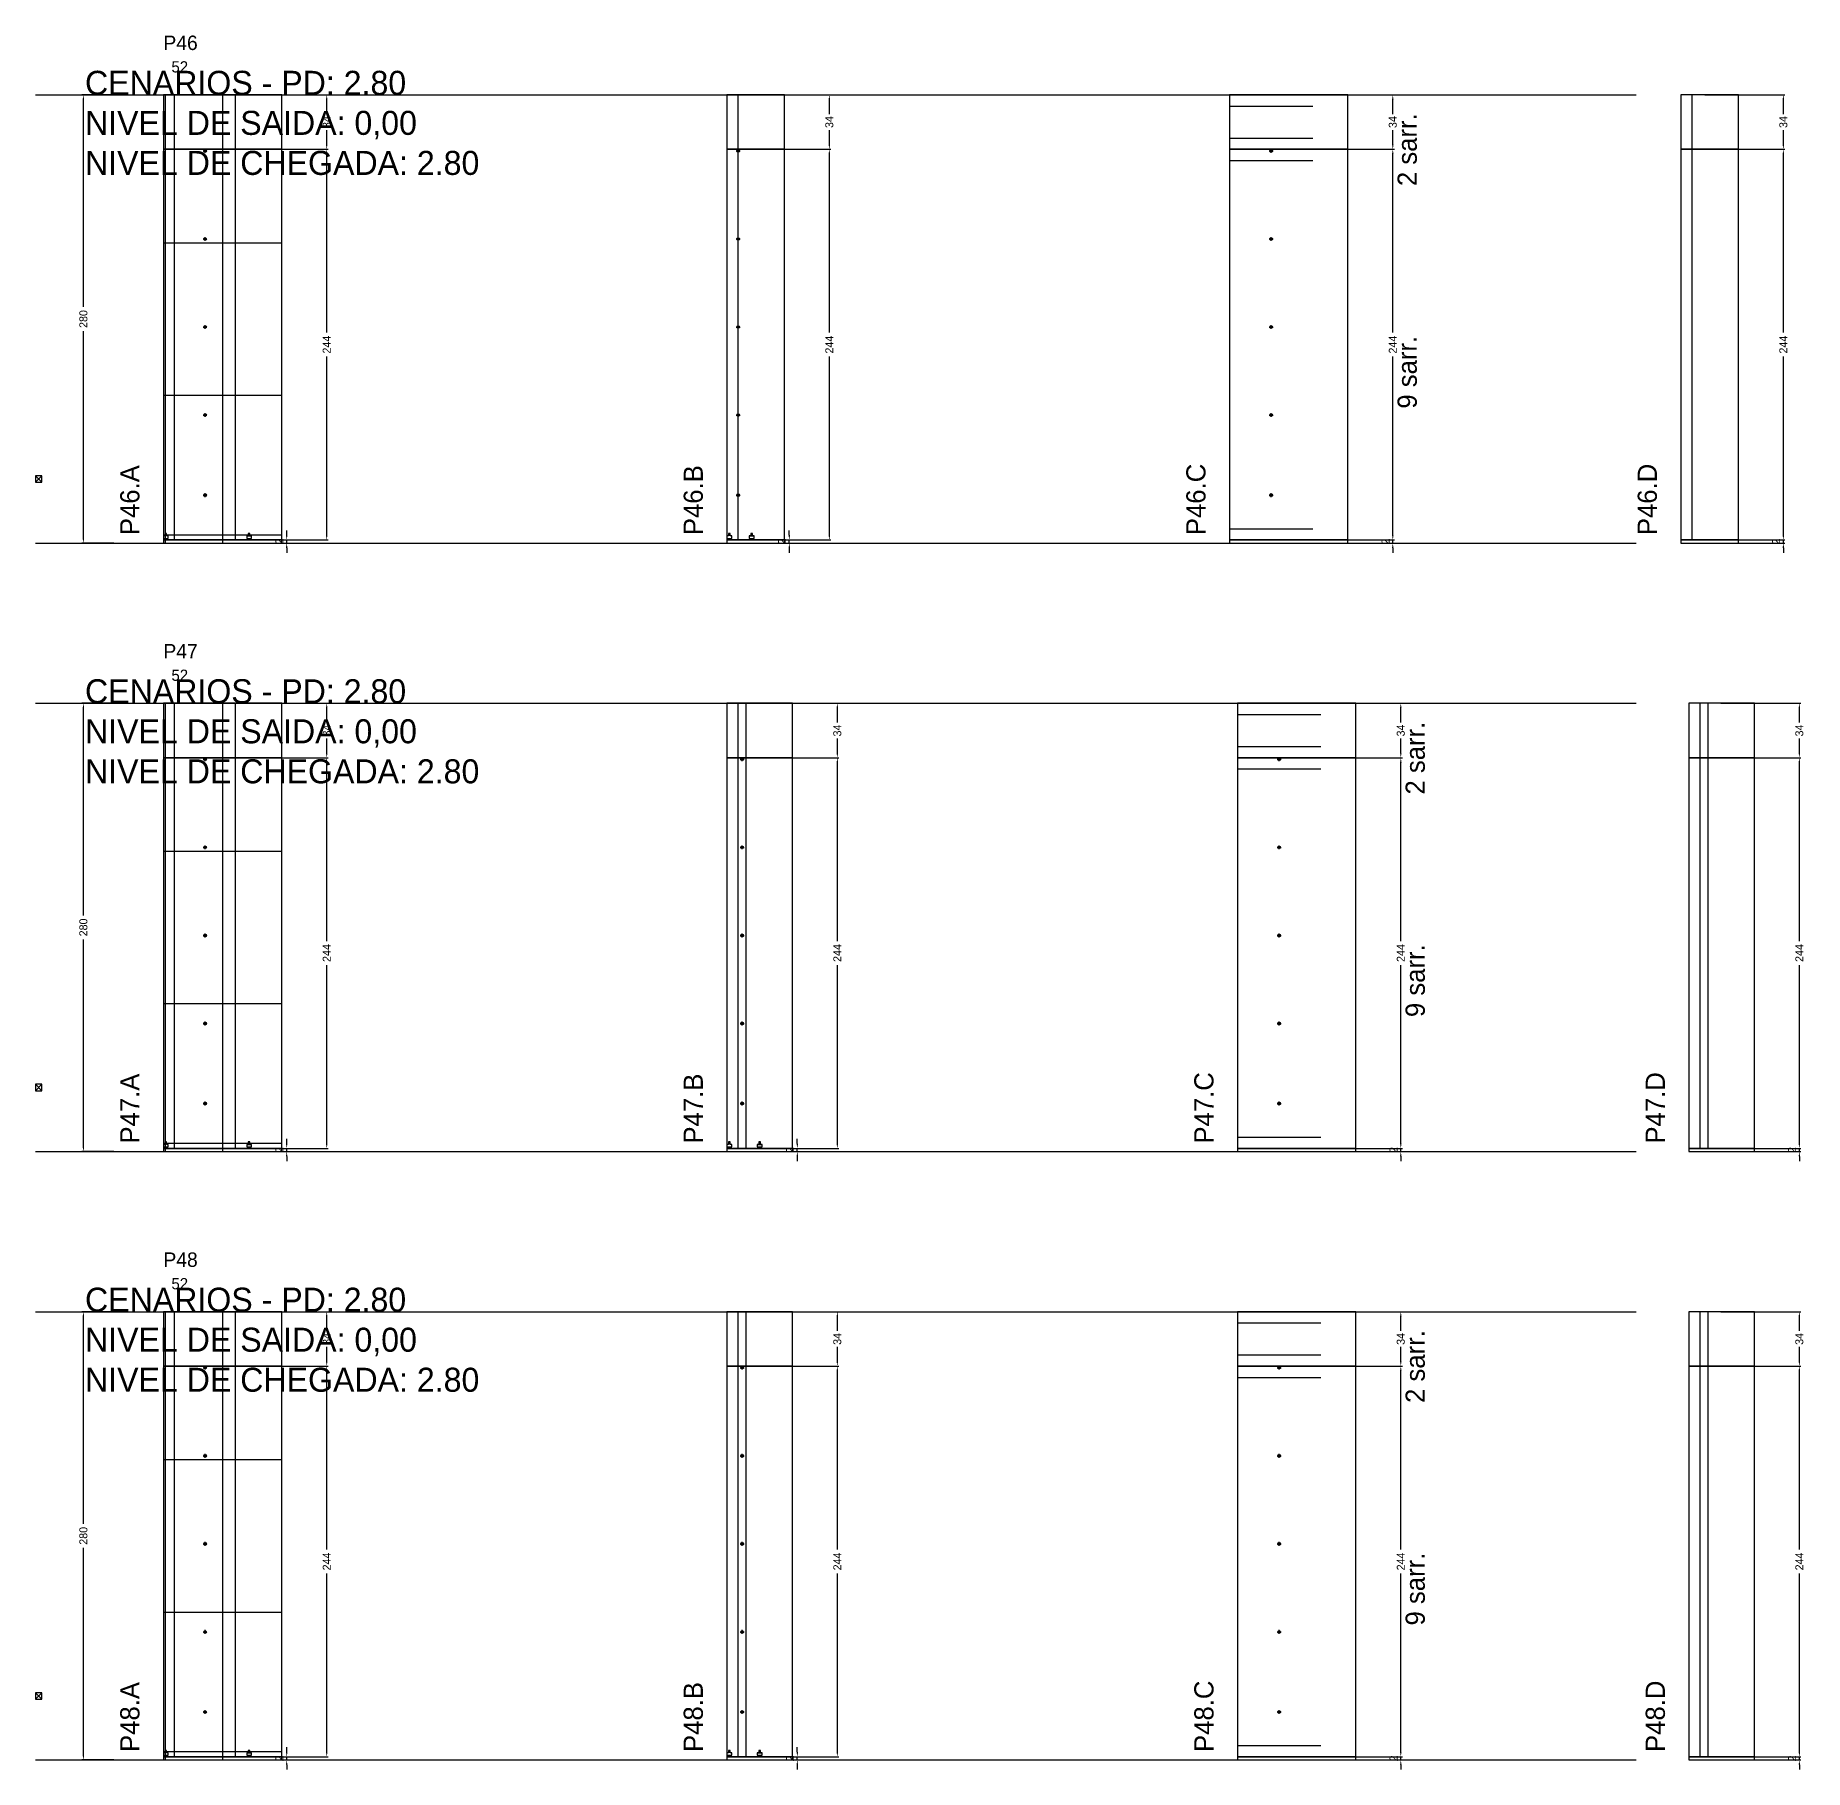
# Model space of a CAD drawing. Header units: centimetres. Extents: x -10500 to 4105, y -36866 to 295.
# Drawn here: x -7000 to -5895, y -18246 to -17163 of the extents above; entities that cross this region are included whole.
import ezdxf

# ---------------------------------------------------------------- set-up
doc = ezdxf.new("R2010")
doc.units = ezdxf.units.CM
doc.linetypes.add('DASHED', pattern=[2, -2])
for name, color, linetype in [('CHAPA', 140, 'Continuous'), ('COTA', 241, 'Continuous'), ('COTAS FURACAO', 16, 'Continuous'), ('Madeira', 30, 'Continuous'), ('NOMENCLATURA', 7, 'Continuous'), ('Nível', 160, 'Continuous'), ('Painéis', 200, 'Continuous'), ('Perfil Metálico', 150, 'Continuous'), ('SARR_2.2x7', 40, 'Continuous'), ('SARRAFO DE PRESSAO', 200, 'Continuous'), ('texto', 7, 'Continuous'), ('TEXTO_GERAL', 7, 'Continuous')]:
    doc.layers.add(name, color=color, linetype=linetype)
doc.dimstyles.new('PAINEL-NOVA', dxfattribs={"dimtxt": 5, "dimasz": 3, "dimexe": 1, "dimexo": 1, "dimgap": 1, "dimtad": 1, "dimcen": 2.5, "dimazin": 3, "dimtfac": 1, "dimtmove": 0, "dimatfit": 3})

# ---------------------------------------------------------------- blocks, each defined once
blk = doc.blocks.new('_CLOSEDFILLED')
at = {"color": 0, "linetype": 'BYBLOCK'}
blk.add_solid([(-1, 0.16), (0, 0), (-1, -0.16)], dxfattribs=at)
blk = doc.blocks.new('*D1171')
for p, q in [((-6951, -17200), (-6971, -17200)), ((-6970, -17332.5), (-6970, -17203)), ((-6970, -17477), (-6970, -17347.5)), ((-6951, -17480), (-6971, -17480))]:
    blk.add_line(p, q)
at = {"layer": 'Defpoints'}
for p in [(-6950, -17200), (-6970, -17480), (-6950, -17480)]:
    blk.add_point(p, dxfattribs=at)
at = {"layer": 'COTA', "xscale": 3, "yscale": 3}
for p, rotation in [((-6970, -17200), 90), ((-6970, -17480), 270)]:
    blk.add_blockref('_CLOSEDFILLED', p, dxfattribs=dict(at, rotation=rotation))
at = {"layer": 'COTA', "insert": (-6970, -17340), "char_height": 5, "attachment_point": 5, "rotation": 90}
blk.add_mtext('280', dxfattribs=at)
blk = doc.blocks.new('MULDURA')
at = {"layer": 'Paineis'}
for p, q in [((0, 0), (4, 4)), ((4, 0), (0, 4))]:
    blk.add_line(p, q, dxfattribs=at)
blk.add_lwpolyline([(0, 0), (4, 0), (4, 4), (0, 4)], close=True, dxfattribs=at)
blk = doc.blocks.new('*D1173')
for p, q in [((-6867, -17234), (-6817, -17234)), ((-6818, -17348.5), (-6818, -17237)), ((-6818, -17475), (-6818, -17363.5)), ((-6867, -17478), (-6817, -17478))]:
    blk.add_line(p, q)
at = {"layer": 'Defpoints'}
for p in [(-6868, -17234), (-6868, -17478), (-6818, -17478)]:
    blk.add_point(p, dxfattribs=at)
at = {"layer": 'COTA', "xscale": 3, "yscale": 3}
for p, rotation in [((-6818, -17234), 90), ((-6818, -17478), 270)]:
    blk.add_blockref('_CLOSEDFILLED', p, dxfattribs=dict(at, rotation=rotation))
at = {"layer": 'COTA', "insert": (-6818, -17356), "char_height": 5, "attachment_point": 5, "rotation": 90}
blk.add_mtext('244', dxfattribs=at)
blk = doc.blocks.new('*D1174')
for p, q in [((-6867, -17200), (-6817, -17200)), ((-6818, -17212), (-6818, -17203)), ((-6818, -17231), (-6818, -17222)), ((-6867, -17234), (-6817, -17234))]:
    blk.add_line(p, q)
at = {"layer": 'Defpoints'}
for p in [(-6868, -17200), (-6868, -17234), (-6818, -17234)]:
    blk.add_point(p, dxfattribs=at)
at = {"layer": 'COTA', "xscale": 3, "yscale": 3}
for p, rotation in [((-6818, -17200), 90), ((-6818, -17234), 270)]:
    blk.add_blockref('_CLOSEDFILLED', p, dxfattribs=dict(at, rotation=rotation))
at = {"layer": 'COTA', "insert": (-6818, -17217), "char_height": 5, "attachment_point": 5, "rotation": 90}
blk.add_mtext('34', dxfattribs=at)
blk = doc.blocks.new('SLIPTEE')
at = {"layer": 'Paineis'}
blk.add_lwpolyline([(0, 0), (3, 0), (3, 1.5), (2, 1.5), (2, 3), (1, 3), (1, 1.5), (0, 1.5)], close=True, dxfattribs=at)
blk = doc.blocks.new('SLIPTDD')
at = {"layer": 'Paineis'}
blk.add_line((0, 1.5), (3, 1.5), dxfattribs=at)
blk.add_lwpolyline([(0, 0), (3, 0), (3, 1.5), (2, 1.5), (2, 3), (1, 3), (1, 1.5), (0, 1.5)], close=True, dxfattribs=at)
blk = doc.blocks.new('furacao')
at = {"layer": 'COTAS FURACAO'}
for p, q in [((-1.2, 0), (1.2, 0)), ((0, -1.2), (0, 1.2))]:
    blk.add_line(p, q, dxfattribs=at)
blk.add_circle((0, 0), 0.8, dxfattribs=at)
blk = doc.blocks.new('*D1176')
for p, q in [((-6553, -17234), (-6503, -17234)), ((-6504, -17348.5), (-6504, -17237)), ((-6504, -17475), (-6504, -17363.5)), ((-6553, -17478), (-6503, -17478))]:
    blk.add_line(p, q)
at = {"layer": 'Defpoints'}
for p in [(-6554, -17234), (-6554, -17478), (-6504, -17478)]:
    blk.add_point(p, dxfattribs=at)
at = {"layer": 'COTA', "xscale": 3, "yscale": 3}
for p, rotation in [((-6504, -17234), 90), ((-6504, -17478), 270)]:
    blk.add_blockref('_CLOSEDFILLED', p, dxfattribs=dict(at, rotation=rotation))
at = {"layer": 'COTA', "insert": (-6504, -17356), "char_height": 5, "attachment_point": 5, "rotation": 90}
blk.add_mtext('244', dxfattribs=at)
blk = doc.blocks.new('*D1177')
for p, q in [((-6553, -17200), (-6503, -17200)), ((-6504, -17212), (-6504, -17203)), ((-6504, -17231), (-6504, -17222)), ((-6553, -17234), (-6503, -17234))]:
    blk.add_line(p, q)
at = {"layer": 'Defpoints'}
for p in [(-6554, -17200), (-6554, -17234), (-6504, -17234)]:
    blk.add_point(p, dxfattribs=at)
at = {"layer": 'COTA', "xscale": 3, "yscale": 3}
for p, rotation in [((-6504, -17200), 90), ((-6504, -17234), 270)]:
    blk.add_blockref('_CLOSEDFILLED', p, dxfattribs=dict(at, rotation=rotation))
at = {"layer": 'COTA', "insert": (-6504, -17217), "char_height": 5, "attachment_point": 5, "rotation": 90}
blk.add_mtext('34', dxfattribs=at)
blk = doc.blocks.new('*D1179')
for p, q in [((-6201, -17234), (-6151, -17234)), ((-6152, -17348.5), (-6152, -17237)), ((-6152, -17475), (-6152, -17363.5)), ((-6201, -17478), (-6151, -17478))]:
    blk.add_line(p, q)
at = {"layer": 'Defpoints'}
for p in [(-6202, -17234), (-6202, -17478), (-6152, -17478)]:
    blk.add_point(p, dxfattribs=at)
at = {"layer": 'COTA', "xscale": 3, "yscale": 3}
for p, rotation in [((-6152, -17234), 90), ((-6152, -17478), 270)]:
    blk.add_blockref('_CLOSEDFILLED', p, dxfattribs=dict(at, rotation=rotation))
at = {"layer": 'COTA', "insert": (-6152, -17356), "char_height": 5, "attachment_point": 5, "rotation": 90}
blk.add_mtext('244', dxfattribs=at)
blk = doc.blocks.new('*D1180')
for p, q in [((-6201, -17200), (-6151, -17200)), ((-6152, -17212), (-6152, -17203)), ((-6152, -17231), (-6152, -17222)), ((-6201, -17234), (-6151, -17234))]:
    blk.add_line(p, q)
at = {"layer": 'Defpoints'}
for p in [(-6202, -17200), (-6202, -17234), (-6152, -17234)]:
    blk.add_point(p, dxfattribs=at)
at = {"layer": 'COTA', "xscale": 3, "yscale": 3}
for p, rotation in [((-6152, -17200), 90), ((-6152, -17234), 270)]:
    blk.add_blockref('_CLOSEDFILLED', p, dxfattribs=dict(at, rotation=rotation))
at = {"layer": 'COTA', "insert": (-6152, -17217), "char_height": 5, "attachment_point": 5, "rotation": 90}
blk.add_mtext('34', dxfattribs=at)
blk = doc.blocks.new('*D1182')
for p, q in [((-5957, -17234), (-5907, -17234)), ((-5908, -17348.5), (-5908, -17237)), ((-5908, -17475), (-5908, -17363.5)), ((-5957, -17478), (-5907, -17478))]:
    blk.add_line(p, q)
at = {"layer": 'Defpoints'}
for p in [(-5958, -17234), (-5958, -17478), (-5908, -17478)]:
    blk.add_point(p, dxfattribs=at)
at = {"layer": 'COTA', "xscale": 3, "yscale": 3}
for p, rotation in [((-5908, -17234), 90), ((-5908, -17478), 270)]:
    blk.add_blockref('_CLOSEDFILLED', p, dxfattribs=dict(at, rotation=rotation))
at = {"layer": 'COTA', "insert": (-5908, -17356), "char_height": 5, "attachment_point": 5, "rotation": 90}
blk.add_mtext('244', dxfattribs=at)
blk = doc.blocks.new('*D1183')
for p, q in [((-5957, -17200), (-5907, -17200)), ((-5908, -17212), (-5908, -17203)), ((-5908, -17231), (-5908, -17222)), ((-5957, -17234), (-5907, -17234))]:
    blk.add_line(p, q)
at = {"layer": 'Defpoints'}
for p in [(-5958, -17200), (-5958, -17234), (-5908, -17234)]:
    blk.add_point(p, dxfattribs=at)
at = {"layer": 'COTA', "xscale": 3, "yscale": 3}
for p, rotation in [((-5908, -17200), 90), ((-5908, -17234), 270)]:
    blk.add_blockref('_CLOSEDFILLED', p, dxfattribs=dict(at, rotation=rotation))
at = {"layer": 'COTA', "insert": (-5908, -17217), "char_height": 5, "attachment_point": 5, "rotation": 90}
blk.add_mtext('34', dxfattribs=at)
blk = doc.blocks.new('*D1197')
for p, q in [((-6951, -17580), (-6971, -17580)), ((-6970, -17712.5), (-6970, -17583)), ((-6970, -17857), (-6970, -17727.5)), ((-6951, -17860), (-6971, -17860))]:
    blk.add_line(p, q)
at = {"layer": 'Defpoints'}
for p in [(-6950, -17580), (-6970, -17860), (-6950, -17860)]:
    blk.add_point(p, dxfattribs=at)
at = {"layer": 'COTA', "xscale": 3, "yscale": 3}
for p, rotation in [((-6970, -17580), 90), ((-6970, -17860), 270)]:
    blk.add_blockref('_CLOSEDFILLED', p, dxfattribs=dict(at, rotation=rotation))
at = {"layer": 'COTA', "insert": (-6970, -17720), "char_height": 5, "attachment_point": 5, "rotation": 90}
blk.add_mtext('280', dxfattribs=at)
blk = doc.blocks.new('*D1199')
for p, q in [((-6867, -17614), (-6817, -17614)), ((-6818, -17728.5), (-6818, -17617)), ((-6818, -17855), (-6818, -17743.5)), ((-6867, -17858), (-6817, -17858))]:
    blk.add_line(p, q)
at = {"layer": 'Defpoints'}
for p in [(-6868, -17614), (-6868, -17858), (-6818, -17858)]:
    blk.add_point(p, dxfattribs=at)
at = {"layer": 'COTA', "xscale": 3, "yscale": 3}
for p, rotation in [((-6818, -17614), 90), ((-6818, -17858), 270)]:
    blk.add_blockref('_CLOSEDFILLED', p, dxfattribs=dict(at, rotation=rotation))
at = {"layer": 'COTA', "insert": (-6818, -17736), "char_height": 5, "attachment_point": 5, "rotation": 90}
blk.add_mtext('244', dxfattribs=at)
blk = doc.blocks.new('*D1200')
for p, q in [((-6867, -17580), (-6817, -17580)), ((-6818, -17592), (-6818, -17583)), ((-6818, -17611), (-6818, -17602)), ((-6867, -17614), (-6817, -17614))]:
    blk.add_line(p, q)
at = {"layer": 'Defpoints'}
for p in [(-6868, -17580), (-6868, -17614), (-6818, -17614)]:
    blk.add_point(p, dxfattribs=at)
at = {"layer": 'COTA', "xscale": 3, "yscale": 3}
for p, rotation in [((-6818, -17580), 90), ((-6818, -17614), 270)]:
    blk.add_blockref('_CLOSEDFILLED', p, dxfattribs=dict(at, rotation=rotation))
at = {"layer": 'COTA', "insert": (-6818, -17597), "char_height": 5, "attachment_point": 5, "rotation": 90}
blk.add_mtext('34', dxfattribs=at)
blk = doc.blocks.new('*D1202')
for p, q in [((-6548, -17614), (-6498, -17614)), ((-6499, -17728.5), (-6499, -17617)), ((-6499, -17855), (-6499, -17743.5)), ((-6548, -17858), (-6498, -17858))]:
    blk.add_line(p, q)
at = {"layer": 'Defpoints'}
for p in [(-6549, -17614), (-6549, -17858), (-6499, -17858)]:
    blk.add_point(p, dxfattribs=at)
at = {"layer": 'COTA', "xscale": 3, "yscale": 3}
for p, rotation in [((-6499, -17614), 90), ((-6499, -17858), 270)]:
    blk.add_blockref('_CLOSEDFILLED', p, dxfattribs=dict(at, rotation=rotation))
at = {"layer": 'COTA', "insert": (-6499, -17736), "char_height": 5, "attachment_point": 5, "rotation": 90}
blk.add_mtext('244', dxfattribs=at)
blk = doc.blocks.new('*D1203')
for p, q in [((-6548, -17580), (-6498, -17580)), ((-6499, -17592), (-6499, -17583)), ((-6499, -17611), (-6499, -17602)), ((-6548, -17614), (-6498, -17614))]:
    blk.add_line(p, q)
at = {"layer": 'Defpoints'}
for p in [(-6549, -17580), (-6549, -17614), (-6499, -17614)]:
    blk.add_point(p, dxfattribs=at)
at = {"layer": 'COTA', "xscale": 3, "yscale": 3}
for p, rotation in [((-6499, -17580), 90), ((-6499, -17614), 270)]:
    blk.add_blockref('_CLOSEDFILLED', p, dxfattribs=dict(at, rotation=rotation))
at = {"layer": 'COTA', "insert": (-6499, -17597), "char_height": 5, "attachment_point": 5, "rotation": 90}
blk.add_mtext('34', dxfattribs=at)
blk = doc.blocks.new('*D1205')
for p, q in [((-6196, -17614), (-6146, -17614)), ((-6147, -17728.5), (-6147, -17617)), ((-6147, -17855), (-6147, -17743.5)), ((-6196, -17858), (-6146, -17858))]:
    blk.add_line(p, q)
at = {"layer": 'Defpoints'}
for p in [(-6197, -17614), (-6197, -17858), (-6147, -17858)]:
    blk.add_point(p, dxfattribs=at)
at = {"layer": 'COTA', "xscale": 3, "yscale": 3}
for p, rotation in [((-6147, -17614), 90), ((-6147, -17858), 270)]:
    blk.add_blockref('_CLOSEDFILLED', p, dxfattribs=dict(at, rotation=rotation))
at = {"layer": 'COTA', "insert": (-6147, -17736), "char_height": 5, "attachment_point": 5, "rotation": 90}
blk.add_mtext('244', dxfattribs=at)
blk = doc.blocks.new('*D1206')
for p, q in [((-6196, -17580), (-6146, -17580)), ((-6147, -17592), (-6147, -17583)), ((-6147, -17611), (-6147, -17602)), ((-6196, -17614), (-6146, -17614))]:
    blk.add_line(p, q)
at = {"layer": 'Defpoints'}
for p in [(-6197, -17580), (-6197, -17614), (-6147, -17614)]:
    blk.add_point(p, dxfattribs=at)
at = {"layer": 'COTA', "xscale": 3, "yscale": 3}
for p, rotation in [((-6147, -17580), 90), ((-6147, -17614), 270)]:
    blk.add_blockref('_CLOSEDFILLED', p, dxfattribs=dict(at, rotation=rotation))
at = {"layer": 'COTA', "insert": (-6147, -17597), "char_height": 5, "attachment_point": 5, "rotation": 90}
blk.add_mtext('34', dxfattribs=at)
blk = doc.blocks.new('*D1208')
for p, q in [((-5947, -17614), (-5897, -17614)), ((-5898, -17728.5), (-5898, -17617)), ((-5898, -17855), (-5898, -17743.5)), ((-5947, -17858), (-5897, -17858))]:
    blk.add_line(p, q)
at = {"layer": 'Defpoints'}
for p in [(-5948, -17614), (-5948, -17858), (-5898, -17858)]:
    blk.add_point(p, dxfattribs=at)
at = {"layer": 'COTA', "xscale": 3, "yscale": 3}
for p, rotation in [((-5898, -17614), 90), ((-5898, -17858), 270)]:
    blk.add_blockref('_CLOSEDFILLED', p, dxfattribs=dict(at, rotation=rotation))
at = {"layer": 'COTA', "insert": (-5898, -17736), "char_height": 5, "attachment_point": 5, "rotation": 90}
blk.add_mtext('244', dxfattribs=at)
blk = doc.blocks.new('*D1209')
for p, q in [((-5947, -17580), (-5897, -17580)), ((-5898, -17592), (-5898, -17583)), ((-5898, -17611), (-5898, -17602)), ((-5947, -17614), (-5897, -17614))]:
    blk.add_line(p, q)
at = {"layer": 'Defpoints'}
for p in [(-5948, -17580), (-5948, -17614), (-5898, -17614)]:
    blk.add_point(p, dxfattribs=at)
at = {"layer": 'COTA', "xscale": 3, "yscale": 3}
for p, rotation in [((-5898, -17580), 90), ((-5898, -17614), 270)]:
    blk.add_blockref('_CLOSEDFILLED', p, dxfattribs=dict(at, rotation=rotation))
at = {"layer": 'COTA', "insert": (-5898, -17597), "char_height": 5, "attachment_point": 5, "rotation": 90}
blk.add_mtext('34', dxfattribs=at)
blk = doc.blocks.new('*D1223')
for p, q in [((-6951, -17960), (-6971, -17960)), ((-6970, -18092.5), (-6970, -17963)), ((-6970, -18237), (-6970, -18107.5)), ((-6951, -18240), (-6971, -18240))]:
    blk.add_line(p, q)
at = {"layer": 'Defpoints'}
for p in [(-6950, -17960), (-6970, -18240), (-6950, -18240)]:
    blk.add_point(p, dxfattribs=at)
at = {"layer": 'COTA', "xscale": 3, "yscale": 3}
for p, rotation in [((-6970, -17960), 90), ((-6970, -18240), 270)]:
    blk.add_blockref('_CLOSEDFILLED', p, dxfattribs=dict(at, rotation=rotation))
at = {"layer": 'COTA', "insert": (-6970, -18100), "char_height": 5, "attachment_point": 5, "rotation": 90}
blk.add_mtext('280', dxfattribs=at)
blk = doc.blocks.new('*D1225')
for p, q in [((-6867, -17994), (-6817, -17994)), ((-6818, -18108.5), (-6818, -17997)), ((-6818, -18235), (-6818, -18123.5)), ((-6867, -18238), (-6817, -18238))]:
    blk.add_line(p, q)
at = {"layer": 'Defpoints'}
for p in [(-6868, -17994), (-6868, -18238), (-6818, -18238)]:
    blk.add_point(p, dxfattribs=at)
at = {"layer": 'COTA', "xscale": 3, "yscale": 3}
for p, rotation in [((-6818, -17994), 90), ((-6818, -18238), 270)]:
    blk.add_blockref('_CLOSEDFILLED', p, dxfattribs=dict(at, rotation=rotation))
at = {"layer": 'COTA', "insert": (-6818, -18116), "char_height": 5, "attachment_point": 5, "rotation": 90}
blk.add_mtext('244', dxfattribs=at)
blk = doc.blocks.new('*D1226')
for p, q in [((-6867, -17960), (-6817, -17960)), ((-6818, -17972), (-6818, -17963)), ((-6818, -17991), (-6818, -17982)), ((-6867, -17994), (-6817, -17994))]:
    blk.add_line(p, q)
at = {"layer": 'Defpoints'}
for p in [(-6868, -17960), (-6868, -17994), (-6818, -17994)]:
    blk.add_point(p, dxfattribs=at)
at = {"layer": 'COTA', "xscale": 3, "yscale": 3}
for p, rotation in [((-6818, -17960), 90), ((-6818, -17994), 270)]:
    blk.add_blockref('_CLOSEDFILLED', p, dxfattribs=dict(at, rotation=rotation))
at = {"layer": 'COTA', "insert": (-6818, -17977), "char_height": 5, "attachment_point": 5, "rotation": 90}
blk.add_mtext('34', dxfattribs=at)
blk = doc.blocks.new('*D1228')
for p, q in [((-6548, -17994), (-6498, -17994)), ((-6499, -18108.5), (-6499, -17997)), ((-6499, -18235), (-6499, -18123.5)), ((-6548, -18238), (-6498, -18238))]:
    blk.add_line(p, q)
at = {"layer": 'Defpoints'}
for p in [(-6549, -17994), (-6549, -18238), (-6499, -18238)]:
    blk.add_point(p, dxfattribs=at)
at = {"layer": 'COTA', "xscale": 3, "yscale": 3}
for p, rotation in [((-6499, -17994), 90), ((-6499, -18238), 270)]:
    blk.add_blockref('_CLOSEDFILLED', p, dxfattribs=dict(at, rotation=rotation))
at = {"layer": 'COTA', "insert": (-6499, -18116), "char_height": 5, "attachment_point": 5, "rotation": 90}
blk.add_mtext('244', dxfattribs=at)
blk = doc.blocks.new('*D1229')
for p, q in [((-6548, -17960), (-6498, -17960)), ((-6499, -17972), (-6499, -17963)), ((-6499, -17991), (-6499, -17982)), ((-6548, -17994), (-6498, -17994))]:
    blk.add_line(p, q)
at = {"layer": 'Defpoints'}
for p in [(-6549, -17960), (-6549, -17994), (-6499, -17994)]:
    blk.add_point(p, dxfattribs=at)
at = {"layer": 'COTA', "xscale": 3, "yscale": 3}
for p, rotation in [((-6499, -17960), 90), ((-6499, -17994), 270)]:
    blk.add_blockref('_CLOSEDFILLED', p, dxfattribs=dict(at, rotation=rotation))
at = {"layer": 'COTA', "insert": (-6499, -17977), "char_height": 5, "attachment_point": 5, "rotation": 90}
blk.add_mtext('34', dxfattribs=at)
blk = doc.blocks.new('*D1231')
for p, q in [((-6196, -17994), (-6146, -17994)), ((-6147, -18108.5), (-6147, -17997)), ((-6147, -18235), (-6147, -18123.5)), ((-6196, -18238), (-6146, -18238))]:
    blk.add_line(p, q)
at = {"layer": 'Defpoints'}
for p in [(-6197, -17994), (-6197, -18238), (-6147, -18238)]:
    blk.add_point(p, dxfattribs=at)
at = {"layer": 'COTA', "xscale": 3, "yscale": 3}
for p, rotation in [((-6147, -17994), 90), ((-6147, -18238), 270)]:
    blk.add_blockref('_CLOSEDFILLED', p, dxfattribs=dict(at, rotation=rotation))
at = {"layer": 'COTA', "insert": (-6147, -18116), "char_height": 5, "attachment_point": 5, "rotation": 90}
blk.add_mtext('244', dxfattribs=at)
blk = doc.blocks.new('*D1232')
for p, q in [((-6196, -17960), (-6146, -17960)), ((-6147, -17972), (-6147, -17963)), ((-6147, -17991), (-6147, -17982)), ((-6196, -17994), (-6146, -17994))]:
    blk.add_line(p, q)
at = {"layer": 'Defpoints'}
for p in [(-6197, -17960), (-6197, -17994), (-6147, -17994)]:
    blk.add_point(p, dxfattribs=at)
at = {"layer": 'COTA', "xscale": 3, "yscale": 3}
for p, rotation in [((-6147, -17960), 90), ((-6147, -17994), 270)]:
    blk.add_blockref('_CLOSEDFILLED', p, dxfattribs=dict(at, rotation=rotation))
at = {"layer": 'COTA', "insert": (-6147, -17977), "char_height": 5, "attachment_point": 5, "rotation": 90}
blk.add_mtext('34', dxfattribs=at)
blk = doc.blocks.new('*D1234')
for p, q in [((-5947, -17994), (-5897, -17994)), ((-5898, -18108.5), (-5898, -17997)), ((-5898, -18235), (-5898, -18123.5)), ((-5947, -18238), (-5897, -18238))]:
    blk.add_line(p, q)
at = {"layer": 'Defpoints'}
for p in [(-5948, -17994), (-5948, -18238), (-5898, -18238)]:
    blk.add_point(p, dxfattribs=at)
at = {"layer": 'COTA', "xscale": 3, "yscale": 3}
for p, rotation in [((-5898, -17994), 90), ((-5898, -18238), 270)]:
    blk.add_blockref('_CLOSEDFILLED', p, dxfattribs=dict(at, rotation=rotation))
at = {"layer": 'COTA', "insert": (-5898, -18116), "char_height": 5, "attachment_point": 5, "rotation": 90}
blk.add_mtext('244', dxfattribs=at)
blk = doc.blocks.new('*D1235')
for p, q in [((-5947, -17960), (-5897, -17960)), ((-5898, -17972), (-5898, -17963)), ((-5898, -17991), (-5898, -17982)), ((-5947, -17994), (-5897, -17994))]:
    blk.add_line(p, q)
at = {"layer": 'Defpoints'}
for p in [(-5948, -17960), (-5948, -17994), (-5898, -17994)]:
    blk.add_point(p, dxfattribs=at)
at = {"layer": 'COTA', "xscale": 3, "yscale": 3}
for p, rotation in [((-5898, -17960), 90), ((-5898, -17994), 270)]:
    blk.add_blockref('_CLOSEDFILLED', p, dxfattribs=dict(at, rotation=rotation))
at = {"layer": 'COTA', "insert": (-5898, -17977), "char_height": 5, "attachment_point": 5, "rotation": 90}
blk.add_mtext('34', dxfattribs=at)

msp = doc.modelspace()

# ---------------------------------------------------------------- linework, layer by layer
at = {"layer": 'CHAPA'}
for points in [[(-6920, -17480), (-6918.8, -17480), (-6918.8, -17200), (-6920, -17200)], [(-6920, -17860), (-6918.8, -17860), (-6918.8, -17580), (-6920, -17580)], [(-6920, -18240), (-6918.8, -18240), (-6918.8, -17960), (-6920, -17960)]]:
    msp.add_lwpolyline(points, close=True, dxfattribs=at)
at = {"layer": 'Madeira'}
for points in [[(-6920, -17292.4), (-6846, -17292.4)], [(-6920, -17387.6), (-6846, -17387.6)], [(-6920, -17672.4), (-6846, -17672.4)], [(-6920, -17767.6), (-6846, -17767.6)], [(-6920, -18052.4), (-6846, -18052.4)], [(-6920, -18147.6), (-6846, -18147.6)]]:
    msp.add_lwpolyline(points, dxfattribs=at)
at = {"layer": 'Nível', "linetype": 'DASHED'}
for points in [[(-7000, -17200), (-6000, -17200)], [(-7000, -17480), (-6000, -17480)], [(-7000, -17580), (-6000, -17580)], [(-7000, -17860), (-6000, -17860)], [(-7000, -17960), (-6000, -17960)], [(-7000, -18240), (-6000, -18240)]]:
    msp.add_lwpolyline(points, dxfattribs=at)
at = {"layer": 'Painéis'}
for points in [[(-6920, -17234), (-6846, -17234), (-6846, -17200), (-6920, -17200)], [(-6920, -17480), (-6846, -17480), (-6846, -17200), (-6920, -17200)], [(-6568, -17234), (-6532, -17234), (-6532, -17200), (-6568, -17200)], [(-6254, -17234), (-6180, -17234), (-6180, -17200), (-6254, -17200)], [(-5972, -17234), (-5936, -17234), (-5936, -17200), (-5972, -17200)], [(-6920, -17478), (-6846, -17478), (-6846, -17234), (-6920, -17234)], [(-6568, -17478), (-6532, -17478), (-6532, -17234), (-6568, -17234)], [(-6254, -17478), (-6180, -17478), (-6180, -17234), (-6254, -17234)], [(-5972, -17478), (-5936, -17478), (-5936, -17234), (-5972, -17234)], [(-6920, -17480), (-6846, -17480), (-6846, -17478), (-6920, -17478)], [(-6568, -17480), (-6532, -17480), (-6532, -17478), (-6568, -17478)], [(-6254, -17480), (-6180, -17480), (-6180, -17478), (-6254, -17478)], [(-5972, -17480), (-5936, -17480), (-5936, -17478), (-5972, -17478)], [(-6920, -17614), (-6846, -17614), (-6846, -17580), (-6920, -17580)], [(-6920, -17860), (-6846, -17860), (-6846, -17580), (-6920, -17580)], [(-6568, -17614), (-6527, -17614), (-6527, -17580), (-6568, -17580)], [(-6249, -17614), (-6175, -17614), (-6175, -17580), (-6249, -17580)], [(-5967, -17614), (-5926, -17614), (-5926, -17580), (-5967, -17580)], [(-6920, -17858), (-6846, -17858), (-6846, -17614), (-6920, -17614)], [(-6568, -17858), (-6527, -17858), (-6527, -17614), (-6568, -17614)], [(-6249, -17858), (-6175, -17858), (-6175, -17614), (-6249, -17614)], [(-5967, -17858), (-5926, -17858), (-5926, -17614), (-5967, -17614)], [(-6920, -17860), (-6846, -17860), (-6846, -17858), (-6920, -17858)], [(-6568, -17860), (-6527, -17860), (-6527, -17858), (-6568, -17858)], [(-6249, -17860), (-6175, -17860), (-6175, -17858), (-6249, -17858)], [(-5967, -17860), (-5926, -17860), (-5926, -17858), (-5967, -17858)], [(-6920, -17994), (-6846, -17994), (-6846, -17960), (-6920, -17960)], [(-6920, -18240), (-6846, -18240), (-6846, -17960), (-6920, -17960)], [(-6568, -17994), (-6527, -17994), (-6527, -17960), (-6568, -17960)], [(-6249, -17994), (-6175, -17994), (-6175, -17960), (-6249, -17960)], [(-5967, -17994), (-5926, -17994), (-5926, -17960), (-5967, -17960)], [(-6920, -18238), (-6846, -18238), (-6846, -17994), (-6920, -17994)], [(-6568, -18238), (-6527, -18238), (-6527, -17994), (-6568, -17994)], [(-6249, -18238), (-6175, -18238), (-6175, -17994), (-6249, -17994)], [(-5967, -18238), (-5926, -18238), (-5926, -17994), (-5967, -17994)], [(-6920, -18240), (-6846, -18240), (-6846, -18238), (-6920, -18238)], [(-6568, -18240), (-6527, -18240), (-6527, -18238), (-6568, -18238)], [(-6249, -18240), (-6175, -18240), (-6175, -18238), (-6249, -18238)], [(-5967, -18240), (-5926, -18240), (-5926, -18238), (-5967, -18238)]]:
    msp.add_lwpolyline(points, close=True, dxfattribs=at)
at = {"layer": 'Perfil Metálico'}
for p, q in [((-6883, -17480), (-6883, -17200)), ((-6883, -17860), (-6883, -17580)), ((-6883, -18240), (-6883, -17960))]:
    msp.add_line(p, q, dxfattribs=at)
at = {"layer": 'SARR_2.2x7'}
for points in [[(-6913, -17234), (-6913, -17200)], [(-6875, -17234), (-6875, -17200)], [(-6561, -17234), (-6561, -17200)], [(-6561, -17234), (-6561, -17200)], [(-6254, -17207), (-6202, -17207)], [(-5965, -17234), (-5965, -17200)], [(-5965, -17234), (-5965, -17200)], [(-6254, -17227), (-6202, -17227)], [(-6254, -17241), (-6202, -17241)], [(-6254, -17471), (-6202, -17471)], [(-6913, -17614), (-6913, -17580)], [(-6875, -17614), (-6875, -17580)], [(-6561, -17614), (-6561, -17580)], [(-6556, -17614), (-6556, -17580)], [(-5960, -17614), (-5960, -17580)], [(-5955, -17614), (-5955, -17580)], [(-6249, -17587), (-6197, -17587)], [(-6249, -17607), (-6197, -17607)], [(-6249, -17621), (-6197, -17621)], [(-6249, -17851), (-6197, -17851)], [(-6913, -17994), (-6913, -17960)], [(-6875, -17994), (-6875, -17960)], [(-6561, -17994), (-6561, -17960)], [(-6556, -17994), (-6556, -17960)], [(-5960, -17994), (-5960, -17960)], [(-5955, -17994), (-5955, -17960)], [(-6249, -17967), (-6197, -17967)], [(-6249, -17987), (-6197, -17987)], [(-6249, -18001), (-6197, -18001)], [(-6249, -18231), (-6197, -18231)]]:
    msp.add_lwpolyline(points, dxfattribs=at)
at = {"layer": 'SARR_2.2x7', "linetype": 'DASHED'}
for points in [[(-6913, -17478), (-6913, -17234)], [(-6875, -17478), (-6875, -17234)], [(-6561, -17478), (-6561, -17234)], [(-6561, -17478), (-6561, -17234)], [(-5965, -17478), (-5965, -17234)], [(-5965, -17478), (-5965, -17234)], [(-6913, -17858), (-6913, -17614)], [(-6875, -17858), (-6875, -17614)], [(-6561, -17858), (-6561, -17614)], [(-6556, -17858), (-6556, -17614)], [(-5960, -17858), (-5960, -17614)], [(-5955, -17858), (-5955, -17614)], [(-6913, -18238), (-6913, -17994)], [(-6875, -18238), (-6875, -17994)], [(-6561, -18238), (-6561, -17994)], [(-6556, -18238), (-6556, -17994)], [(-5960, -18238), (-5960, -17994)], [(-5955, -18238), (-5955, -17994)]]:
    msp.add_lwpolyline(points, dxfattribs=at)
at = {"layer": 'SARRAFO DE PRESSAO'}
for points in [[(-6920, -17480), (-6846, -17480), (-6846, -17475), (-6920, -17475)], [(-6920, -17860), (-6846, -17860), (-6846, -17855), (-6920, -17855)], [(-6920, -18240), (-6846, -18240), (-6846, -18235), (-6920, -18235)]]:
    msp.add_lwpolyline(points, close=True, dxfattribs=at)

# ---------------------------------------------------------------- block references
at = {"layer": 'COTA'}
for name, p in [('furacao', (-6894, -17235)), ('furacao', (-6561, -17235)), ('furacao', (-6228, -17235)), ('furacao', (-6894, -17290)), ('furacao', (-6561, -17290)), ('furacao', (-6228, -17290)), ('furacao', (-6894, -17345)), ('furacao', (-6561, -17345)), ('furacao', (-6228, -17345)), ('furacao', (-6894, -17400)), ('furacao', (-6561, -17400)), ('furacao', (-6228, -17400)), ('MULDURA', (-7000, -17442)), ('furacao', (-6894, -17450)), ('furacao', (-6561, -17450)), ('furacao', (-6228, -17450)), ('SLIPTEE', (-6920, -17477)), ('SLIPTDD', (-6868, -17477)), ('SLIPTEE', (-6568, -17477)), ('SLIPTDD', (-6554, -17477)), ('furacao', (-6894, -17615)), ('furacao', (-6558.5, -17615)), ('furacao', (-6223, -17615)), ('furacao', (-6894, -17670)), ('furacao', (-6558.5, -17670)), ('furacao', (-6223, -17670)), ('furacao', (-6894, -17725)), ('furacao', (-6558.5, -17725)), ('furacao', (-6223, -17725)), ('furacao', (-6894, -17780)), ('furacao', (-6558.5, -17780)), ('furacao', (-6223, -17780)), ('MULDURA', (-7000, -17822)), ('furacao', (-6894, -17830)), ('furacao', (-6558.5, -17830)), ('furacao', (-6223, -17830)), ('SLIPTEE', (-6920, -17857)), ('SLIPTDD', (-6868, -17857)), ('SLIPTEE', (-6568, -17857)), ('SLIPTDD', (-6549, -17857)), ('furacao', (-6894, -17995)), ('furacao', (-6558.5, -17995)), ('furacao', (-6223, -17995)), ('furacao', (-6894, -18050)), ('furacao', (-6558.5, -18050)), ('furacao', (-6223, -18050)), ('furacao', (-6894, -18105)), ('furacao', (-6558.5, -18105)), ('furacao', (-6223, -18105)), ('furacao', (-6894, -18160)), ('furacao', (-6558.5, -18160)), ('furacao', (-6223, -18160)), ('MULDURA', (-7000, -18202)), ('furacao', (-6894, -18210)), ('furacao', (-6558.5, -18210)), ('furacao', (-6223, -18210)), ('SLIPTEE', (-6920, -18237)), ('SLIPTDD', (-6868, -18237)), ('SLIPTEE', (-6568, -18237)), ('SLIPTDD', (-6549, -18237))]:
    msp.add_blockref(name, p, dxfattribs=at)

# ---------------------------------------------------------------- texts
at = {"layer": 'NOMENCLATURA'}
for s, p in [('CENARIOS - PD: 2.80', (-6969, -17200)), ('NIVEL DE SAIDA: 0,00', (-6969, -17225)), ('NIVEL DE CHEGADA: 2.80', (-6969, -17250)), ('CENARIOS - PD: 2.80', (-6969, -17580)), ('NIVEL DE SAIDA: 0,00', (-6969, -17605)), ('NIVEL DE CHEGADA: 2.80', (-6969, -17630)), ('CENARIOS - PD: 2.80', (-6969, -17960)), ('NIVEL DE SAIDA: 0,00', (-6969, -17985)), ('NIVEL DE CHEGADA: 2.80', (-6969, -18010))]:
    msp.add_text(s, height=15, dxfattribs=at).set_placement(p)
for s, p in [('2 sarr.', (-6137, -17257)), ('9 sarr.', (-6137, -17396)), ('P46.A', (-6935, -17475)), ('P46.B', (-6583, -17475)), ('P46.C', (-6269, -17475)), ('P46.D', (-5987, -17475)), ('2 sarr.', (-6132, -17637)), ('9 sarr.', (-6132, -17776)), ('P47.A', (-6935, -17855)), ('P47.B', (-6583, -17855)), ('P47.C', (-6264, -17855)), ('P47.D', (-5982, -17855)), ('2 sarr.', (-6132, -18017)), ('9 sarr.', (-6132, -18156)), ('P48.A', (-6935, -18235)), ('P48.B', (-6583, -18235)), ('P48.C', (-6264, -18235)), ('P48.D', (-5982, -18235))]:
    msp.add_text(s, height=12, rotation=90, dxfattribs=at).set_placement(p)
at = {"layer": 'texto'}
for p in [(-6915, -17186), (-6915, -17566), (-6915, -17946)]:
    msp.add_text('52', height=7, dxfattribs=at).set_placement(p)
at = {"layer": 'TEXTO_GERAL'}
for s, p in [('P46', (-6920, -17172)), ('P47', (-6920, -17552)), ('P48', (-6920, -17932))]:
    msp.add_text(s, height=9, dxfattribs=at).set_placement(p)

# ---------------------------------------------------------------- dimensions: what is measured, and where the dimension line sits
at = {"layer": 'COTA'}
for base, p1, p2, picture, middle in [((-6970, -17480), (-6950, -17480), (-6950, -17200), '*D1171', (-6970, -17340)), ((-6818, -17234), (-6868, -17234), (-6868, -17200), '*D1174', (-6818, -17217)), ((-6504, -17234), (-6554, -17234), (-6554, -17200), '*D1177', (-6504, -17217)), ((-6152, -17234), (-6202, -17234), (-6202, -17200), '*D1180', (-6152, -17217)), ((-5908, -17234), (-5958, -17234), (-5958, -17200), '*D1183', (-5908, -17217)), ((-6818, -17478), (-6868, -17478), (-6868, -17234), '*D1173', (-6818, -17356)), ((-6504, -17478), (-6554, -17478), (-6554, -17234), '*D1176', (-6504, -17356)), ((-6152, -17478), (-6202, -17478), (-6202, -17234), '*D1179', (-6152, -17356)), ((-5908, -17478), (-5958, -17478), (-5958, -17234), '*D1182', (-5908, -17356)), ((-6970, -17860), (-6950, -17860), (-6950, -17580), '*D1197', (-6970, -17720)), ((-6818, -17614), (-6868, -17614), (-6868, -17580), '*D1200', (-6818, -17597)), ((-6499, -17614), (-6549, -17614), (-6549, -17580), '*D1203', (-6499, -17597)), ((-6147, -17614), (-6197, -17614), (-6197, -17580), '*D1206', (-6147, -17597)), ((-5898, -17614), (-5948, -17614), (-5948, -17580), '*D1209', (-5898, -17597)), ((-6818, -17858), (-6868, -17858), (-6868, -17614), '*D1199', (-6818, -17736)), ((-6499, -17858), (-6549, -17858), (-6549, -17614), '*D1202', (-6499, -17736)), ((-6147, -17858), (-6197, -17858), (-6197, -17614), '*D1205', (-6147, -17736)), ((-5898, -17858), (-5948, -17858), (-5948, -17614), '*D1208', (-5898, -17736)), ((-6970, -18240), (-6950, -18240), (-6950, -17960), '*D1223', (-6970, -18100)), ((-6818, -17994), (-6868, -17994), (-6868, -17960), '*D1226', (-6818, -17977)), ((-6499, -17994), (-6549, -17994), (-6549, -17960), '*D1229', (-6499, -17977)), ((-6147, -17994), (-6197, -17994), (-6197, -17960), '*D1232', (-6147, -17977)), ((-5898, -17994), (-5948, -17994), (-5948, -17960), '*D1235', (-5898, -17977)), ((-6818, -18238), (-6868, -18238), (-6868, -17994), '*D1225', (-6818, -18116)), ((-6499, -18238), (-6549, -18238), (-6549, -17994), '*D1228', (-6499, -18116)), ((-6147, -18238), (-6197, -18238), (-6197, -17994), '*D1231', (-6147, -18116)), ((-5898, -18238), (-5948, -18238), (-5948, -17994), '*D1234', (-5898, -18116))]:
    dim = msp.add_linear_dim(base=base, p1=p1, p2=p2, angle=90, dimstyle='PAINEL-NOVA', dxfattribs=at)
    dim.commit()
    dim.dimension.update_dxf_attribs({"geometry": picture, "text_midpoint": middle})
for base, p1, p2 in [((-6843, -17480), (-6868, -17480), (-6868, -17478)), ((-6529, -17480), (-6554, -17480), (-6554, -17478)), ((-6152, -17480), (-6202, -17480), (-6202, -17478)), ((-5908, -17480), (-5958, -17480), (-5958, -17478)), ((-6843, -17860), (-6868, -17860), (-6868, -17858)), ((-6524, -17860), (-6549, -17860), (-6549, -17858)), ((-6147, -17860), (-6197, -17860), (-6197, -17858)), ((-5898, -17860), (-5948, -17860), (-5948, -17858)), ((-6843, -18240), (-6868, -18240), (-6868, -18238)), ((-6524, -18240), (-6549, -18240), (-6549, -18238)), ((-6147, -18240), (-6197, -18240), (-6197, -18238)), ((-5898, -18240), (-5948, -18240), (-5948, -18238))]:
    msp.add_linear_dim(base=base, p1=p1, p2=p2, angle=90, dimstyle='PAINEL-NOVA', dxfattribs=at).render()

doc.saveas('drawing.dxf')
